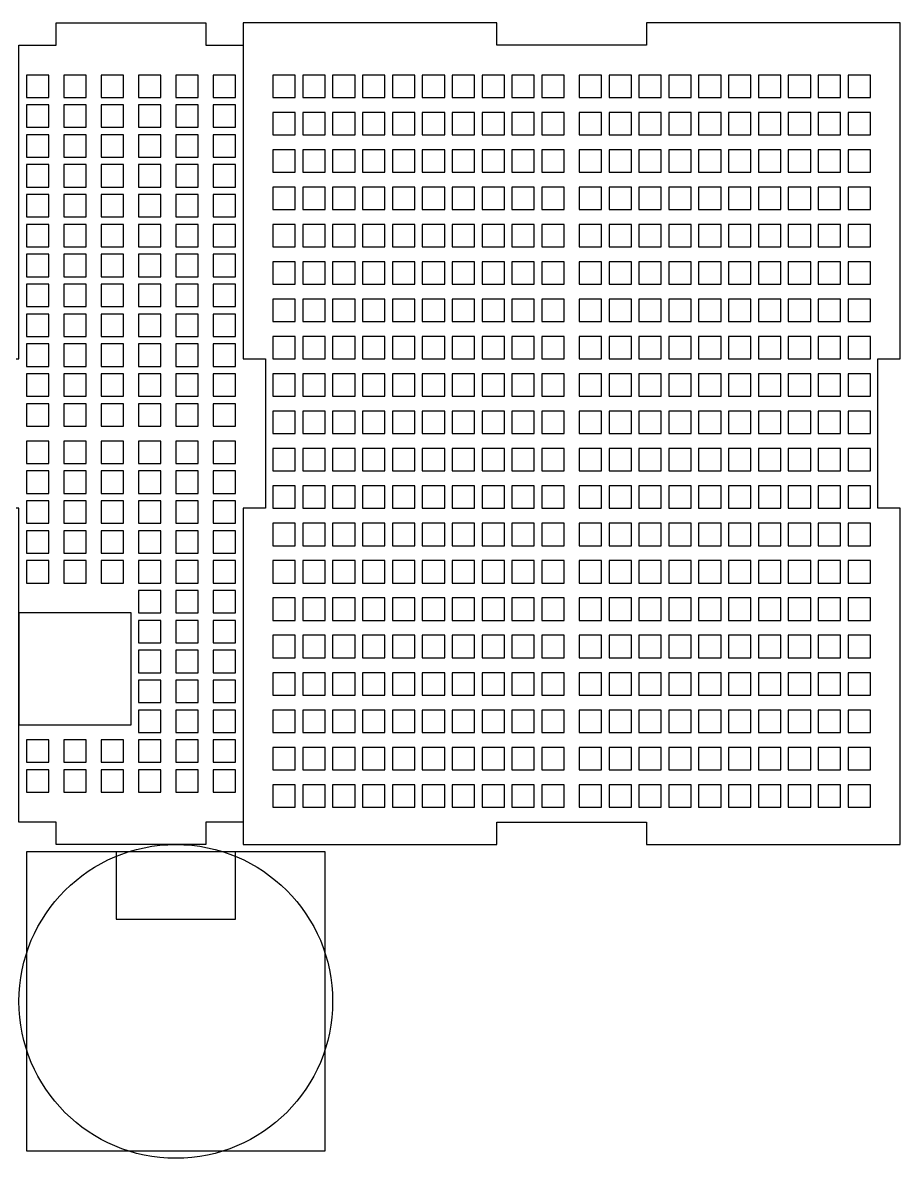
# Model space of a CAD drawing. Header units: millimetres. Extents: x -103 to 136, y -95 to 90.
# Drawn here: x 18.5 to 136, y -95 to 57 of the extents above; entities that cross this region are included whole.
import ezdxf

# ---------------------------------------------------------------- set-up
doc = ezdxf.new("R2010")
doc.units = ezdxf.units.MM
doc.header["$MEASUREMENT"] = 0
doc.layers.add('Default', color=18, linetype='Continuous', true_color=0x000000)
doc.layers.add('Layer 01', color=12, linetype='Continuous', true_color=0xc80000)

msp = doc.modelspace()

# ---------------------------------------------------------------- linework, layer by layer
at = {"layer": 'Default'}
for points in [[(18, 54), (23, 54), (23, 57), (43, 57), (43, 54), (48, 54), (48, 12), (51, 12), (51, -8), (48, -8), (48, -50), (43, -50), (43, -53), (23, -53), (23, -50), (18, -50), (18, -8), (15, -8), (15, 12), (18, 12)], [(48, 57), (48, 12), (51, 12), (51, -8), (48, -8), (48, -53), (82, -53), (82, -50), (102, -50), (102, -53), (136, -53), (136, -8), (133, -8), (133, 12), (136, 12), (136, 57), (102, 57), (102, 54), (82, 54), (82, 57)], [(18, -37), (33, -37), (33, -22), (18, -22)], [(19, -94), (59, -94), (59, -54), (19, -54)], [(31, -63), (47, -63), (47, -54), (31, -54)]]:
    msp.add_lwpolyline(points, close=True, dxfattribs=at)
at = {"layer": 'Layer 01'}
for points in [[(19, 50), (19, 47), (22, 47), (22, 50)], [(24, 50), (24, 47), (27, 47), (27, 50)], [(29, 50), (29, 47), (32, 47), (32, 50)], [(34, 50), (34, 47), (37, 47), (37, 50)], [(39, 50), (39, 47), (42, 47), (42, 50)], [(44, 50), (44, 47), (47, 47), (47, 50)], [(52, 47), (55, 47), (55, 50), (52, 50)], [(56, 47), (59, 47), (59, 50), (56, 50)], [(60, 47), (63, 47), (63, 50), (60, 50)], [(64, 47), (67, 47), (67, 50), (64, 50)], [(68, 47), (71, 47), (71, 50), (68, 50)], [(72, 47), (75, 47), (75, 50), (72, 50)], [(76, 47), (79, 47), (79, 50), (76, 50)], [(80, 47), (83, 47), (83, 50), (80, 50)], [(84, 47), (87, 47), (87, 50), (84, 50)], [(88, 47), (91, 47), (91, 50), (88, 50)], [(93, 47), (96, 47), (96, 50), (93, 50)], [(97, 47), (100, 47), (100, 50), (97, 50)], [(101, 47), (104, 47), (104, 50), (101, 50)], [(105, 47), (108, 47), (108, 50), (105, 50)], [(109, 47), (112, 47), (112, 50), (109, 50)], [(113, 47), (116, 47), (116, 50), (113, 50)], [(117, 47), (120, 47), (120, 50), (117, 50)], [(121, 47), (124, 47), (124, 50), (121, 50)], [(125, 47), (128, 47), (128, 50), (125, 50)], [(129, 47), (132, 47), (132, 50), (129, 50)], [(19, 46), (19, 43), (22, 43), (22, 46)], [(24, 46), (24, 43), (27, 43), (27, 46)], [(29, 46), (29, 43), (32, 43), (32, 46)], [(34, 46), (34, 43), (37, 43), (37, 46)], [(39, 46), (39, 43), (42, 43), (42, 46)], [(44, 46), (44, 43), (47, 43), (47, 46)], [(52, 42), (55, 42), (55, 45), (52, 45)], [(56, 42), (59, 42), (59, 45), (56, 45)], [(60, 42), (63, 42), (63, 45), (60, 45)], [(64, 42), (67, 42), (67, 45), (64, 45)], [(68, 42), (71, 42), (71, 45), (68, 45)], [(72, 42), (75, 42), (75, 45), (72, 45)], [(76, 42), (79, 42), (79, 45), (76, 45)], [(80, 42), (83, 42), (83, 45), (80, 45)], [(84, 42), (87, 42), (87, 45), (84, 45)], [(88, 42), (91, 42), (91, 45), (88, 45)], [(93, 42), (96, 42), (96, 45), (93, 45)], [(97, 42), (100, 42), (100, 45), (97, 45)], [(101, 42), (104, 42), (104, 45), (101, 45)], [(105, 42), (108, 42), (108, 45), (105, 45)], [(109, 42), (112, 42), (112, 45), (109, 45)], [(113, 42), (116, 42), (116, 45), (113, 45)], [(117, 42), (120, 42), (120, 45), (117, 45)], [(121, 42), (124, 42), (124, 45), (121, 45)], [(125, 42), (128, 42), (128, 45), (125, 45)], [(129, 42), (132, 42), (132, 45), (129, 45)], [(19, 42), (19, 39), (22, 39), (22, 42)], [(24, 42), (24, 39), (27, 39), (27, 42)], [(29, 42), (29, 39), (32, 39), (32, 42)], [(34, 42), (34, 39), (37, 39), (37, 42)], [(39, 42), (39, 39), (42, 39), (42, 42)], [(44, 42), (44, 39), (47, 39), (47, 42)], [(52, 37), (55, 37), (55, 40), (52, 40)], [(56, 37), (59, 37), (59, 40), (56, 40)], [(60, 37), (63, 37), (63, 40), (60, 40)], [(64, 37), (67, 37), (67, 40), (64, 40)], [(68, 37), (71, 37), (71, 40), (68, 40)], [(72, 37), (75, 37), (75, 40), (72, 40)], [(76, 37), (79, 37), (79, 40), (76, 40)], [(80, 37), (83, 37), (83, 40), (80, 40)], [(84, 37), (87, 37), (87, 40), (84, 40)], [(88, 37), (91, 37), (91, 40), (88, 40)], [(93, 37), (96, 37), (96, 40), (93, 40)], [(97, 37), (100, 37), (100, 40), (97, 40)], [(101, 37), (104, 37), (104, 40), (101, 40)], [(105, 37), (108, 37), (108, 40), (105, 40)], [(109, 37), (112, 37), (112, 40), (109, 40)], [(113, 37), (116, 37), (116, 40), (113, 40)], [(117, 37), (120, 37), (120, 40), (117, 40)], [(121, 37), (124, 37), (124, 40), (121, 40)], [(125, 37), (128, 37), (128, 40), (125, 40)], [(129, 37), (132, 37), (132, 40), (129, 40)], [(19, 38), (19, 35), (22, 35), (22, 38)], [(24, 38), (24, 35), (27, 35), (27, 38)], [(29, 38), (29, 35), (32, 35), (32, 38)], [(34, 38), (34, 35), (37, 35), (37, 38)], [(39, 38), (39, 35), (42, 35), (42, 38)], [(44, 38), (44, 35), (47, 35), (47, 38)], [(52, 32), (55, 32), (55, 35), (52, 35)], [(56, 32), (59, 32), (59, 35), (56, 35)], [(60, 32), (63, 32), (63, 35), (60, 35)], [(64, 32), (67, 32), (67, 35), (64, 35)], [(68, 32), (71, 32), (71, 35), (68, 35)], [(72, 32), (75, 32), (75, 35), (72, 35)], [(76, 32), (79, 32), (79, 35), (76, 35)], [(80, 32), (83, 32), (83, 35), (80, 35)], [(84, 32), (87, 32), (87, 35), (84, 35)], [(88, 32), (91, 32), (91, 35), (88, 35)], [(93, 32), (96, 32), (96, 35), (93, 35)], [(97, 32), (100, 32), (100, 35), (97, 35)], [(101, 32), (104, 32), (104, 35), (101, 35)], [(105, 32), (108, 32), (108, 35), (105, 35)], [(109, 32), (112, 32), (112, 35), (109, 35)], [(113, 32), (116, 32), (116, 35), (113, 35)], [(117, 32), (120, 32), (120, 35), (117, 35)], [(121, 32), (124, 32), (124, 35), (121, 35)], [(125, 32), (128, 32), (128, 35), (125, 35)], [(129, 32), (132, 32), (132, 35), (129, 35)], [(19, 34), (19, 31), (22, 31), (22, 34)], [(24, 34), (24, 31), (27, 31), (27, 34)], [(29, 34), (29, 31), (32, 31), (32, 34)], [(34, 34), (34, 31), (37, 31), (37, 34)], [(39, 34), (39, 31), (42, 31), (42, 34)], [(44, 34), (44, 31), (47, 31), (47, 34)], [(19, 30), (19, 27), (22, 27), (22, 30)], [(24, 30), (24, 27), (27, 27), (27, 30)], [(29, 30), (29, 27), (32, 27), (32, 30)], [(34, 30), (34, 27), (37, 27), (37, 30)], [(39, 30), (39, 27), (42, 27), (42, 30)], [(44, 30), (44, 27), (47, 27), (47, 30)], [(52, 27), (55, 27), (55, 30), (52, 30)], [(56, 27), (59, 27), (59, 30), (56, 30)], [(60, 27), (63, 27), (63, 30), (60, 30)], [(64, 27), (67, 27), (67, 30), (64, 30)], [(68, 27), (71, 27), (71, 30), (68, 30)], [(72, 27), (75, 27), (75, 30), (72, 30)], [(76, 27), (79, 27), (79, 30), (76, 30)], [(80, 27), (83, 27), (83, 30), (80, 30)], [(84, 27), (87, 27), (87, 30), (84, 30)], [(88, 27), (91, 27), (91, 30), (88, 30)], [(93, 27), (96, 27), (96, 30), (93, 30)], [(97, 27), (100, 27), (100, 30), (97, 30)], [(101, 27), (104, 27), (104, 30), (101, 30)], [(105, 27), (108, 27), (108, 30), (105, 30)], [(109, 27), (112, 27), (112, 30), (109, 30)], [(113, 27), (116, 27), (116, 30), (113, 30)], [(117, 27), (120, 27), (120, 30), (117, 30)], [(121, 27), (124, 27), (124, 30), (121, 30)], [(125, 27), (128, 27), (128, 30), (125, 30)], [(129, 27), (132, 27), (132, 30), (129, 30)], [(19, 26), (19, 23), (22, 23), (22, 26)], [(24, 26), (24, 23), (27, 23), (27, 26)], [(29, 26), (29, 23), (32, 23), (32, 26)], [(34, 26), (34, 23), (37, 23), (37, 26)], [(39, 26), (39, 23), (42, 23), (42, 26)], [(44, 26), (44, 23), (47, 23), (47, 26)], [(52, 22), (55, 22), (55, 25), (52, 25)], [(56, 22), (59, 22), (59, 25), (56, 25)], [(60, 22), (63, 22), (63, 25), (60, 25)], [(64, 22), (67, 22), (67, 25), (64, 25)], [(68, 22), (71, 22), (71, 25), (68, 25)], [(72, 22), (75, 22), (75, 25), (72, 25)], [(76, 22), (79, 22), (79, 25), (76, 25)], [(80, 22), (83, 22), (83, 25), (80, 25)], [(84, 22), (87, 22), (87, 25), (84, 25)], [(88, 22), (91, 22), (91, 25), (88, 25)], [(93, 22), (96, 22), (96, 25), (93, 25)], [(97, 22), (100, 22), (100, 25), (97, 25)], [(101, 22), (104, 22), (104, 25), (101, 25)], [(105, 22), (108, 22), (108, 25), (105, 25)], [(109, 22), (112, 22), (112, 25), (109, 25)], [(113, 22), (116, 22), (116, 25), (113, 25)], [(117, 22), (120, 22), (120, 25), (117, 25)], [(121, 22), (124, 22), (124, 25), (121, 25)], [(125, 22), (128, 22), (128, 25), (125, 25)], [(129, 22), (132, 22), (132, 25), (129, 25)], [(19, 22), (19, 19), (22, 19), (22, 22)], [(24, 22), (24, 19), (27, 19), (27, 22)], [(29, 22), (29, 19), (32, 19), (32, 22)], [(34, 22), (34, 19), (37, 19), (37, 22)], [(39, 22), (39, 19), (42, 19), (42, 22)], [(44, 22), (44, 19), (47, 19), (47, 22)], [(52, 17), (55, 17), (55, 20), (52, 20)], [(56, 17), (59, 17), (59, 20), (56, 20)], [(60, 17), (63, 17), (63, 20), (60, 20)], [(64, 17), (67, 17), (67, 20), (64, 20)], [(68, 17), (71, 17), (71, 20), (68, 20)], [(72, 17), (75, 17), (75, 20), (72, 20)], [(76, 17), (79, 17), (79, 20), (76, 20)], [(80, 17), (83, 17), (83, 20), (80, 20)], [(84, 17), (87, 17), (87, 20), (84, 20)], [(88, 17), (91, 17), (91, 20), (88, 20)], [(93, 17), (96, 17), (96, 20), (93, 20)], [(97, 17), (100, 17), (100, 20), (97, 20)], [(101, 17), (104, 17), (104, 20), (101, 20)], [(105, 17), (108, 17), (108, 20), (105, 20)], [(109, 17), (112, 17), (112, 20), (109, 20)], [(113, 17), (116, 17), (116, 20), (113, 20)], [(117, 17), (120, 17), (120, 20), (117, 20)], [(121, 17), (124, 17), (124, 20), (121, 20)], [(125, 17), (128, 17), (128, 20), (125, 20)], [(129, 17), (132, 17), (132, 20), (129, 20)], [(19, 18), (19, 15), (22, 15), (22, 18)], [(24, 18), (24, 15), (27, 15), (27, 18)], [(29, 18), (29, 15), (32, 15), (32, 18)], [(34, 18), (34, 15), (37, 15), (37, 18)], [(39, 18), (39, 15), (42, 15), (42, 18)], [(44, 18), (44, 15), (47, 15), (47, 18)], [(19, 14), (19, 11), (22, 11), (22, 14)], [(24, 14), (24, 11), (27, 11), (27, 14)], [(29, 14), (29, 11), (32, 11), (32, 14)], [(34, 14), (34, 11), (37, 11), (37, 14)], [(39, 14), (39, 11), (42, 11), (42, 14)], [(44, 14), (44, 11), (47, 11), (47, 14)], [(52, 12), (55, 12), (55, 15), (52, 15)], [(56, 12), (59, 12), (59, 15), (56, 15)], [(60, 12), (63, 12), (63, 15), (60, 15)], [(64, 12), (67, 12), (67, 15), (64, 15)], [(68, 12), (71, 12), (71, 15), (68, 15)], [(72, 12), (75, 12), (75, 15), (72, 15)], [(76, 12), (79, 12), (79, 15), (76, 15)], [(80, 12), (83, 12), (83, 15), (80, 15)], [(84, 12), (87, 12), (87, 15), (84, 15)], [(88, 12), (91, 12), (91, 15), (88, 15)], [(93, 12), (96, 12), (96, 15), (93, 15)], [(97, 12), (100, 12), (100, 15), (97, 15)], [(101, 12), (104, 12), (104, 15), (101, 15)], [(105, 12), (108, 12), (108, 15), (105, 15)], [(109, 12), (112, 12), (112, 15), (109, 15)], [(113, 12), (116, 12), (116, 15), (113, 15)], [(117, 12), (120, 12), (120, 15), (117, 15)], [(121, 12), (124, 12), (124, 15), (121, 15)], [(125, 12), (128, 12), (128, 15), (125, 15)], [(129, 12), (132, 12), (132, 15), (129, 15)], [(19, 10), (19, 7), (22, 7), (22, 10)], [(24, 10), (24, 7), (27, 7), (27, 10)], [(29, 10), (29, 7), (32, 7), (32, 10)], [(34, 10), (34, 7), (37, 7), (37, 10)], [(39, 10), (39, 7), (42, 7), (42, 10)], [(44, 10), (44, 7), (47, 7), (47, 10)], [(52, 7), (55, 7), (55, 10), (52, 10)], [(56, 7), (59, 7), (59, 10), (56, 10)], [(60, 7), (63, 7), (63, 10), (60, 10)], [(64, 7), (67, 7), (67, 10), (64, 10)], [(68, 7), (71, 7), (71, 10), (68, 10)], [(72, 7), (75, 7), (75, 10), (72, 10)], [(76, 7), (79, 7), (79, 10), (76, 10)], [(80, 7), (83, 7), (83, 10), (80, 10)], [(84, 7), (87, 7), (87, 10), (84, 10)], [(88, 7), (91, 7), (91, 10), (88, 10)], [(93, 7), (96, 7), (96, 10), (93, 10)], [(97, 7), (100, 7), (100, 10), (97, 10)], [(101, 7), (104, 7), (104, 10), (101, 10)], [(105, 7), (108, 7), (108, 10), (105, 10)], [(109, 7), (112, 7), (112, 10), (109, 10)], [(113, 7), (116, 7), (116, 10), (113, 10)], [(117, 7), (120, 7), (120, 10), (117, 10)], [(121, 7), (124, 7), (124, 10), (121, 10)], [(125, 7), (128, 7), (128, 10), (125, 10)], [(129, 7), (132, 7), (132, 10), (129, 10)], [(19, 6), (19, 3), (22, 3), (22, 6)], [(24, 6), (24, 3), (27, 3), (27, 6)], [(29, 6), (29, 3), (32, 3), (32, 6)], [(34, 6), (34, 3), (37, 3), (37, 6)], [(39, 6), (39, 3), (42, 3), (42, 6)], [(44, 6), (44, 3), (47, 3), (47, 6)], [(52, 2), (55, 2), (55, 5), (52, 5)], [(56, 2), (59, 2), (59, 5), (56, 5)], [(60, 2), (63, 2), (63, 5), (60, 5)], [(64, 2), (67, 2), (67, 5), (64, 5)], [(68, 2), (71, 2), (71, 5), (68, 5)], [(72, 2), (75, 2), (75, 5), (72, 5)], [(76, 2), (79, 2), (79, 5), (76, 5)], [(80, 2), (83, 2), (83, 5), (80, 5)], [(84, 2), (87, 2), (87, 5), (84, 5)], [(88, 2), (91, 2), (91, 5), (88, 5)], [(93, 2), (96, 2), (96, 5), (93, 5)], [(97, 2), (100, 2), (100, 5), (97, 5)], [(101, 2), (104, 2), (104, 5), (101, 5)], [(105, 2), (108, 2), (108, 5), (105, 5)], [(109, 2), (112, 2), (112, 5), (109, 5)], [(113, 2), (116, 2), (116, 5), (113, 5)], [(117, 2), (120, 2), (120, 5), (117, 5)], [(121, 2), (124, 2), (124, 5), (121, 5)], [(125, 2), (128, 2), (128, 5), (125, 5)], [(129, 2), (132, 2), (132, 5), (129, 5)], [(19, 1), (19, -2), (22, -2), (22, 1)], [(24, 1), (24, -2), (27, -2), (27, 1)], [(29, 1), (29, -2), (32, -2), (32, 1)], [(34, 1), (34, -2), (37, -2), (37, 1)], [(39, 1), (39, -2), (42, -2), (42, 1)], [(44, 1), (44, -2), (47, -2), (47, 1)], [(52, -3), (55, -3), (55, 0), (52, 0)], [(56, -3), (59, -3), (59, 0), (56, 0)], [(60, -3), (63, -3), (63, 0), (60, 0)], [(64, -3), (67, -3), (67, 0), (64, 0)], [(68, -3), (71, -3), (71, 0), (68, 0)], [(72, -3), (75, -3), (75, 0), (72, 0)], [(76, -3), (79, -3), (79, 0), (76, 0)], [(80, -3), (83, -3), (83, 0), (80, 0)], [(84, -3), (87, -3), (87, 0), (84, 0)], [(88, -3), (91, -3), (91, 0), (88, 0)], [(93, -3), (96, -3), (96, 0), (93, 0)], [(97, -3), (100, -3), (100, 0), (97, 0)], [(101, -3), (104, -3), (104, 0), (101, 0)], [(105, -3), (108, -3), (108, 0), (105, 0)], [(109, -3), (112, -3), (112, 0), (109, 0)], [(113, -3), (116, -3), (116, 0), (113, 0)], [(117, -3), (120, -3), (120, 0), (117, 0)], [(121, -3), (124, -3), (124, 0), (121, 0)], [(125, -3), (128, -3), (128, 0), (125, 0)], [(129, -3), (132, -3), (132, 0), (129, 0)], [(19, -3), (19, -6), (22, -6), (22, -3)], [(24, -3), (24, -6), (27, -6), (27, -3)], [(29, -3), (29, -6), (32, -6), (32, -3)], [(34, -3), (34, -6), (37, -6), (37, -3)], [(39, -3), (39, -6), (42, -6), (42, -3)], [(44, -3), (44, -6), (47, -6), (47, -3)], [(52, -8), (55, -8), (55, -5), (52, -5)], [(56, -8), (59, -8), (59, -5), (56, -5)], [(60, -8), (63, -8), (63, -5), (60, -5)], [(64, -8), (67, -8), (67, -5), (64, -5)], [(68, -8), (71, -8), (71, -5), (68, -5)], [(72, -8), (75, -8), (75, -5), (72, -5)], [(76, -8), (79, -8), (79, -5), (76, -5)], [(80, -8), (83, -8), (83, -5), (80, -5)], [(84, -8), (87, -8), (87, -5), (84, -5)], [(88, -8), (91, -8), (91, -5), (88, -5)], [(93, -8), (96, -8), (96, -5), (93, -5)], [(97, -8), (100, -8), (100, -5), (97, -5)], [(101, -8), (104, -8), (104, -5), (101, -5)], [(105, -8), (108, -8), (108, -5), (105, -5)], [(109, -8), (112, -8), (112, -5), (109, -5)], [(113, -8), (116, -8), (116, -5), (113, -5)], [(117, -8), (120, -8), (120, -5), (117, -5)], [(121, -8), (124, -8), (124, -5), (121, -5)], [(125, -8), (128, -8), (128, -5), (125, -5)], [(129, -8), (132, -8), (132, -5), (129, -5)], [(19, -7), (19, -10), (22, -10), (22, -7)], [(24, -7), (24, -10), (27, -10), (27, -7)], [(29, -7), (29, -10), (32, -10), (32, -7)], [(34, -7), (34, -10), (37, -10), (37, -7)], [(39, -7), (39, -10), (42, -10), (42, -7)], [(44, -7), (44, -10), (47, -10), (47, -7)], [(52, -13), (55, -13), (55, -10), (52, -10)], [(56, -13), (59, -13), (59, -10), (56, -10)], [(60, -13), (63, -13), (63, -10), (60, -10)], [(64, -13), (67, -13), (67, -10), (64, -10)], [(68, -13), (71, -13), (71, -10), (68, -10)], [(72, -13), (75, -13), (75, -10), (72, -10)], [(76, -13), (79, -13), (79, -10), (76, -10)], [(80, -13), (83, -13), (83, -10), (80, -10)], [(84, -13), (87, -13), (87, -10), (84, -10)], [(88, -13), (91, -13), (91, -10), (88, -10)], [(93, -13), (96, -13), (96, -10), (93, -10)], [(97, -13), (100, -13), (100, -10), (97, -10)], [(101, -13), (104, -13), (104, -10), (101, -10)], [(105, -13), (108, -13), (108, -10), (105, -10)], [(109, -13), (112, -13), (112, -10), (109, -10)], [(113, -13), (116, -13), (116, -10), (113, -10)], [(117, -13), (120, -13), (120, -10), (117, -10)], [(121, -13), (124, -13), (124, -10), (121, -10)], [(125, -13), (128, -13), (128, -10), (125, -10)], [(129, -13), (132, -13), (132, -10), (129, -10)], [(19, -11), (19, -14), (22, -14), (22, -11)], [(24, -11), (24, -14), (27, -14), (27, -11)], [(29, -11), (29, -14), (32, -14), (32, -11)], [(34, -11), (34, -14), (37, -14), (37, -11)], [(39, -11), (39, -14), (42, -14), (42, -11)], [(44, -11), (44, -14), (47, -14), (47, -11)], [(19, -15), (19, -18), (22, -18), (22, -15)], [(24, -15), (24, -18), (27, -18), (27, -15)], [(29, -15), (29, -18), (32, -18), (32, -15)], [(34, -15), (34, -18), (37, -18), (37, -15)], [(39, -15), (39, -18), (42, -18), (42, -15)], [(44, -15), (44, -18), (47, -18), (47, -15)], [(52, -18), (55, -18), (55, -15), (52, -15)], [(56, -18), (59, -18), (59, -15), (56, -15)], [(60, -18), (63, -18), (63, -15), (60, -15)], [(64, -18), (67, -18), (67, -15), (64, -15)], [(68, -18), (71, -18), (71, -15), (68, -15)], [(72, -18), (75, -18), (75, -15), (72, -15)], [(76, -18), (79, -18), (79, -15), (76, -15)], [(80, -18), (83, -18), (83, -15), (80, -15)], [(84, -18), (87, -18), (87, -15), (84, -15)], [(88, -18), (91, -18), (91, -15), (88, -15)], [(93, -18), (96, -18), (96, -15), (93, -15)], [(97, -18), (100, -18), (100, -15), (97, -15)], [(101, -18), (104, -18), (104, -15), (101, -15)], [(105, -18), (108, -18), (108, -15), (105, -15)], [(109, -18), (112, -18), (112, -15), (109, -15)], [(113, -18), (116, -18), (116, -15), (113, -15)], [(117, -18), (120, -18), (120, -15), (117, -15)], [(121, -18), (124, -18), (124, -15), (121, -15)], [(125, -18), (128, -18), (128, -15), (125, -15)], [(129, -18), (132, -18), (132, -15), (129, -15)], [(34, -19), (34, -22), (37, -22), (37, -19)], [(39, -19), (39, -22), (42, -22), (42, -19)], [(44, -19), (44, -22), (47, -22), (47, -19)], [(52, -23), (55, -23), (55, -20), (52, -20)], [(56, -23), (59, -23), (59, -20), (56, -20)], [(60, -23), (63, -23), (63, -20), (60, -20)], [(64, -23), (67, -23), (67, -20), (64, -20)], [(68, -23), (71, -23), (71, -20), (68, -20)], [(72, -23), (75, -23), (75, -20), (72, -20)], [(76, -23), (79, -23), (79, -20), (76, -20)], [(80, -23), (83, -23), (83, -20), (80, -20)], [(84, -23), (87, -23), (87, -20), (84, -20)], [(88, -23), (91, -23), (91, -20), (88, -20)], [(93, -23), (96, -23), (96, -20), (93, -20)], [(97, -23), (100, -23), (100, -20), (97, -20)], [(101, -23), (104, -23), (104, -20), (101, -20)], [(105, -23), (108, -23), (108, -20), (105, -20)], [(109, -23), (112, -23), (112, -20), (109, -20)], [(113, -23), (116, -23), (116, -20), (113, -20)], [(117, -23), (120, -23), (120, -20), (117, -20)], [(121, -23), (124, -23), (124, -20), (121, -20)], [(125, -23), (128, -23), (128, -20), (125, -20)], [(129, -23), (132, -23), (132, -20), (129, -20)], [(34, -23), (34, -26), (37, -26), (37, -23)], [(39, -23), (39, -26), (42, -26), (42, -23)], [(44, -23), (44, -26), (47, -26), (47, -23)], [(52, -28), (55, -28), (55, -25), (52, -25)], [(56, -28), (59, -28), (59, -25), (56, -25)], [(60, -28), (63, -28), (63, -25), (60, -25)], [(64, -28), (67, -28), (67, -25), (64, -25)], [(68, -28), (71, -28), (71, -25), (68, -25)], [(72, -28), (75, -28), (75, -25), (72, -25)], [(76, -28), (79, -28), (79, -25), (76, -25)], [(80, -28), (83, -28), (83, -25), (80, -25)], [(84, -28), (87, -28), (87, -25), (84, -25)], [(88, -28), (91, -28), (91, -25), (88, -25)], [(93, -28), (96, -28), (96, -25), (93, -25)], [(97, -28), (100, -28), (100, -25), (97, -25)], [(101, -28), (104, -28), (104, -25), (101, -25)], [(105, -28), (108, -28), (108, -25), (105, -25)], [(109, -28), (112, -28), (112, -25), (109, -25)], [(113, -28), (116, -28), (116, -25), (113, -25)], [(117, -28), (120, -28), (120, -25), (117, -25)], [(121, -28), (124, -28), (124, -25), (121, -25)], [(125, -28), (128, -28), (128, -25), (125, -25)], [(129, -28), (132, -28), (132, -25), (129, -25)], [(34, -27), (34, -30), (37, -30), (37, -27)], [(39, -27), (39, -30), (42, -30), (42, -27)], [(44, -27), (44, -30), (47, -30), (47, -27)], [(52, -33), (55, -33), (55, -30), (52, -30)], [(56, -33), (59, -33), (59, -30), (56, -30)], [(60, -33), (63, -33), (63, -30), (60, -30)], [(64, -33), (67, -33), (67, -30), (64, -30)], [(68, -33), (71, -33), (71, -30), (68, -30)], [(72, -33), (75, -33), (75, -30), (72, -30)], [(76, -33), (79, -33), (79, -30), (76, -30)], [(80, -33), (83, -33), (83, -30), (80, -30)], [(84, -33), (87, -33), (87, -30), (84, -30)], [(88, -33), (91, -33), (91, -30), (88, -30)], [(93, -33), (96, -33), (96, -30), (93, -30)], [(97, -33), (100, -33), (100, -30), (97, -30)], [(101, -33), (104, -33), (104, -30), (101, -30)], [(105, -33), (108, -33), (108, -30), (105, -30)], [(109, -33), (112, -33), (112, -30), (109, -30)], [(113, -33), (116, -33), (116, -30), (113, -30)], [(117, -33), (120, -33), (120, -30), (117, -30)], [(121, -33), (124, -33), (124, -30), (121, -30)], [(125, -33), (128, -33), (128, -30), (125, -30)], [(129, -33), (132, -33), (132, -30), (129, -30)], [(34, -31), (34, -34), (37, -34), (37, -31)], [(39, -31), (39, -34), (42, -34), (42, -31)], [(44, -31), (44, -34), (47, -34), (47, -31)], [(34, -35), (34, -38), (37, -38), (37, -35)], [(39, -35), (39, -38), (42, -38), (42, -35)], [(44, -35), (44, -38), (47, -38), (47, -35)], [(52, -38), (55, -38), (55, -35), (52, -35)], [(56, -38), (59, -38), (59, -35), (56, -35)], [(60, -38), (63, -38), (63, -35), (60, -35)], [(64, -38), (67, -38), (67, -35), (64, -35)], [(68, -38), (71, -38), (71, -35), (68, -35)], [(72, -38), (75, -38), (75, -35), (72, -35)], [(76, -38), (79, -38), (79, -35), (76, -35)], [(80, -38), (83, -38), (83, -35), (80, -35)], [(84, -38), (87, -38), (87, -35), (84, -35)], [(88, -38), (91, -38), (91, -35), (88, -35)], [(93, -38), (96, -38), (96, -35), (93, -35)], [(97, -38), (100, -38), (100, -35), (97, -35)], [(101, -38), (104, -38), (104, -35), (101, -35)], [(105, -38), (108, -38), (108, -35), (105, -35)], [(109, -38), (112, -38), (112, -35), (109, -35)], [(113, -38), (116, -38), (116, -35), (113, -35)], [(117, -38), (120, -38), (120, -35), (117, -35)], [(121, -38), (124, -38), (124, -35), (121, -35)], [(125, -38), (128, -38), (128, -35), (125, -35)], [(129, -38), (132, -38), (132, -35), (129, -35)], [(19, -39), (19, -42), (22, -42), (22, -39)], [(24, -39), (24, -42), (27, -42), (27, -39)], [(29, -39), (29, -42), (32, -42), (32, -39)], [(34, -39), (34, -42), (37, -42), (37, -39)], [(39, -39), (39, -42), (42, -42), (42, -39)], [(44, -39), (44, -42), (47, -42), (47, -39)], [(52, -43), (55, -43), (55, -40), (52, -40)], [(56, -43), (59, -43), (59, -40), (56, -40)], [(60, -43), (63, -43), (63, -40), (60, -40)], [(64, -43), (67, -43), (67, -40), (64, -40)], [(68, -43), (71, -43), (71, -40), (68, -40)], [(72, -43), (75, -43), (75, -40), (72, -40)], [(76, -43), (79, -43), (79, -40), (76, -40)], [(80, -43), (83, -43), (83, -40), (80, -40)], [(84, -43), (87, -43), (87, -40), (84, -40)], [(88, -43), (91, -43), (91, -40), (88, -40)], [(93, -43), (96, -43), (96, -40), (93, -40)], [(97, -43), (100, -43), (100, -40), (97, -40)], [(101, -43), (104, -43), (104, -40), (101, -40)], [(105, -43), (108, -43), (108, -40), (105, -40)], [(109, -43), (112, -43), (112, -40), (109, -40)], [(113, -43), (116, -43), (116, -40), (113, -40)], [(117, -43), (120, -43), (120, -40), (117, -40)], [(121, -43), (124, -43), (124, -40), (121, -40)], [(125, -43), (128, -43), (128, -40), (125, -40)], [(129, -43), (132, -43), (132, -40), (129, -40)], [(19, -43), (19, -46), (22, -46), (22, -43)], [(24, -43), (24, -46), (27, -46), (27, -43)], [(29, -43), (29, -46), (32, -46), (32, -43)], [(34, -43), (34, -46), (37, -46), (37, -43)], [(39, -43), (39, -46), (42, -46), (42, -43)], [(44, -43), (44, -46), (47, -46), (47, -43)], [(52, -48), (55, -48), (55, -45), (52, -45)], [(56, -48), (59, -48), (59, -45), (56, -45)], [(60, -48), (63, -48), (63, -45), (60, -45)], [(64, -48), (67, -48), (67, -45), (64, -45)], [(68, -48), (71, -48), (71, -45), (68, -45)], [(72, -48), (75, -48), (75, -45), (72, -45)], [(76, -48), (79, -48), (79, -45), (76, -45)], [(80, -48), (83, -48), (83, -45), (80, -45)], [(84, -48), (87, -48), (87, -45), (84, -45)], [(88, -48), (91, -48), (91, -45), (88, -45)], [(93, -48), (96, -48), (96, -45), (93, -45)], [(97, -48), (100, -48), (100, -45), (97, -45)], [(101, -48), (104, -48), (104, -45), (101, -45)], [(105, -48), (108, -48), (108, -45), (105, -45)], [(109, -48), (112, -48), (112, -45), (109, -45)], [(113, -48), (116, -48), (116, -45), (113, -45)], [(117, -48), (120, -48), (120, -45), (117, -45)], [(121, -48), (124, -48), (124, -45), (121, -45)], [(125, -48), (128, -48), (128, -45), (125, -45)], [(129, -48), (132, -48), (132, -45), (129, -45)]]:
    msp.add_lwpolyline(points, close=True, dxfattribs=at)
msp.add_circle((39, -74), 21, dxfattribs=at)

doc.saveas('drawing.dxf')
